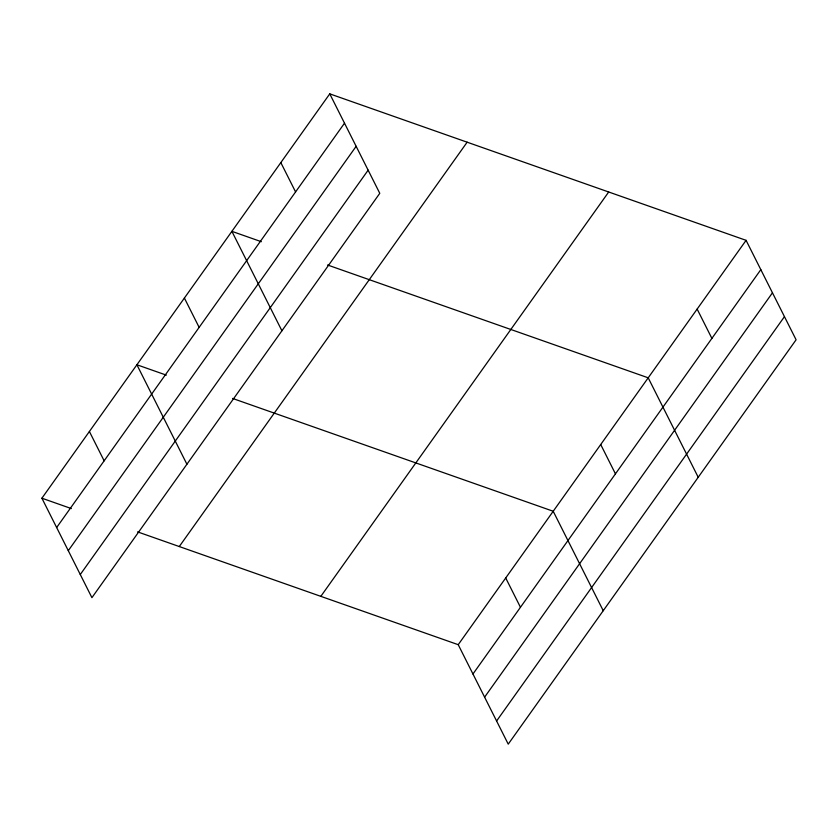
<?xml version="1.0" encoding="UTF-8"?>
<svg xmlns="http://www.w3.org/2000/svg" width="838" height="838" viewBox="0 0 838 838"><rect width="100%" height="100%" fill="white"/><g stroke="black" fill="none" stroke-linecap="round" stroke-linejoin="round"><path stroke-width="1.26" d="M329.763 93.856L379.782 193.316L91.918 597.662L41.9 498.212L329.763 93.856L746.082 240.338L796.1 339.788L508.237 744.144L458.218 644.684L137.579 531.879M56.649 527.531L344.512 123.176M68.287 550.671L356.15 146.315M80.28 574.522L368.144 170.166M179.28 546.544L467.143 142.198M320.828 596.352L608.692 191.996M458.218 644.684L746.082 240.338M472.957 674.003L760.82 269.647M484.605 697.153L772.468 292.797M496.599 720.994L784.462 316.638M261.33 241.7L231.885 231.34L281.914 330.79M327.564 264.997L648.203 377.812L698.222 477.272M166.333 375.131L136.898 364.771L186.916 464.231M232.576 398.438L553.206 511.253L603.234 610.703M41.9 498.212L71.335 508.572M697.143 309.075L711.891 338.395M600.71 444.528L615.448 473.847M505.712 577.969L520.461 607.288M280.824 162.593L295.573 191.912M184.391 298.056L199.14 327.375M89.394 431.497L104.142 460.806"/></g></svg>
